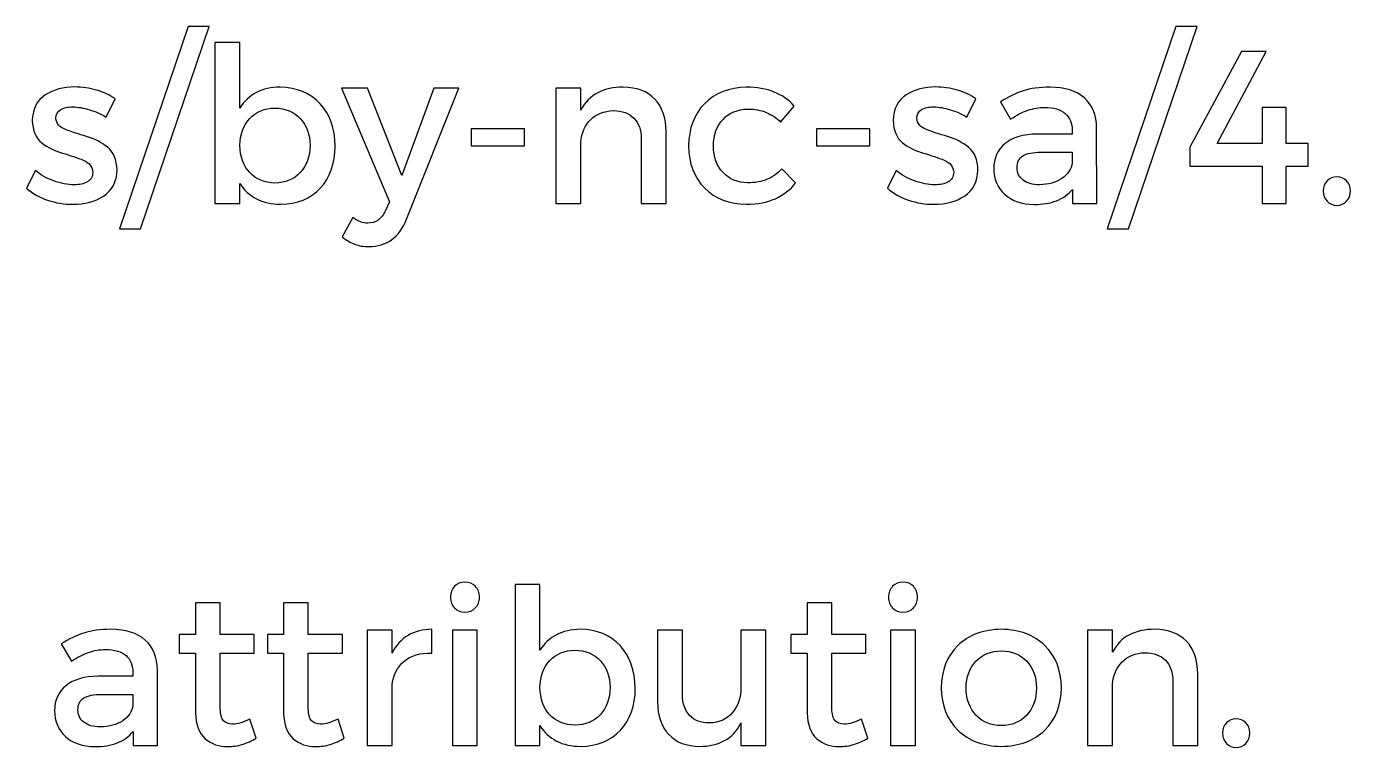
# Model space of a CAD drawing. Extents: x 10 to 159, y 11 to 264.
# Drawn here: x 79.96 to 104.1, y 36.45 to 49.59 of the extents above; entities that cross this region are included whole.
import ezdxf

# ---------------------------------------------------------------- set-up
doc = ezdxf.new("R2010")
doc.units = 0
doc.layers.add('Layer_1', color=7, linetype='CONTINUOUS')

msp = doc.modelspace()

# ---------------------------------------------------------------- linework, layer by layer
at = {"layer": 'Layer_1', "color": 7}
for points in [[(82.036071, 45.902808), (83.288556, 49.589149), (82.901353, 49.589149), (81.648867, 45.902808), (82.036071, 45.902808)], [(100.04758, 45.902808), (101.300068, 49.589149), (100.912862, 49.589149), (99.660377, 45.902808), (100.04758, 45.902808)], [(83.845981, 48.103549), (83.845981, 49.29677), (83.391609, 49.29677), (83.391609, 46.365082), (83.845981, 46.365082), (83.845981, 46.728582)], [(101.663889, 47.459526), (102.56078, 49.130826), (102.110359, 49.130826), (101.166058, 47.39236), (101.166058, 47.044665), (102.485712, 47.044665), (102.485712, 46.365082), (102.920329, 46.365082), (102.920329, 47.044665), (103.323336, 47.044665), (103.323336, 47.459526), (102.920329, 47.459526), (102.920329, 48.115402), (102.485712, 48.115402), (102.485712, 47.459526), (101.663889, 47.459526)], [(80.836098, 48.486804), (80.836098, 48.486804)], [(84.58088, 48.482852), (84.58088, 48.482852)], [(87.839304, 48.467048), (87.384932, 48.467048), (86.800176, 46.87477), (86.171955, 48.467048), (85.701782, 48.467048), (86.571015, 46.396691), (86.499895, 46.23865)], [(86.883147, 46.076657), (87.839304, 48.467048)], [(90.061573, 48.06404), (90.061573, 48.467048), (89.607201, 48.467048), (89.607201, 46.365082), (90.061573, 46.365082), (90.061573, 47.483233)], [(90.835982, 48.482852), (90.835982, 48.482852)], [(93.084602, 48.482852), (93.084602, 48.482852)], [(96.532505, 48.486804), (96.532505, 48.486804)], [(81.40505, 47.937605), (81.570994, 48.273446)], [(93.704918, 47.846732), (93.953835, 48.139109)], [(97.101457, 47.937605), (97.267401, 48.273446)], [(97.712722, 48.218131), (97.898421, 47.902045)], [(89.033539, 47.412115), (89.033539, 47.724248), (88.061577, 47.724248), (88.061577, 47.412115), (89.033539, 47.412115)], [(91.163919, 47.54645), (91.163919, 46.365082), (91.618291, 46.365082), (91.618291, 47.672883)], [(95.330622, 47.412115), (95.330622, 47.724248), (94.35866, 47.724248), (94.35866, 47.412115), (95.330622, 47.412115)], [(99.020523, 47.692639), (99.020523, 47.629424), (98.384402, 47.629424)], [(99.024474, 46.365082), (99.470944, 46.365082), (99.466993, 47.744003)], [(98.451571, 47.297533), (99.020523, 47.297533), (99.020523, 47.103932)], [(80.117005, 46.965646), (79.955012, 46.641657)], [(93.977542, 46.740435), (93.724674, 46.993301)], [(95.813412, 46.965646), (95.651419, 46.641657)], [(103.847313, 46.851063), (103.847313, 46.851063)], [(84.486053, 46.736484), (84.486053, 46.736484)], [(98.423913, 46.704875), (98.423913, 46.704875)], [(99.024474, 46.621902), (99.024474, 46.365082)], [(85.907237, 46.108263), (85.713632, 45.75662)], [(87.949461, 39.466406), (87.949461, 39.466406)], [(89.317345, 38.225771), (89.317345, 39.418992), (88.862972, 39.418992), (88.862972, 36.487305), (89.317345, 36.487305), (89.317345, 36.850804)], [(95.93657, 39.466406), (95.93657, 39.466406)], [(83.48853, 37.162947), (83.48853, 38.170469), (84.108846, 38.170469), (84.108846, 38.510259), (83.48853, 38.510259), (83.48853, 39.087113), (83.038109, 39.087113), (83.038109, 38.510259), (82.741778, 38.510259), (82.741778, 38.170469), (83.038109, 38.170469), (83.038109, 37.079977)], [(85.093669, 37.162947), (85.093669, 38.170469), (85.713985, 38.170469), (85.713985, 38.510259), (85.093669, 38.510259), (85.093669, 39.087113), (84.643248, 39.087113), (84.643248, 38.510259), (84.346917, 38.510259), (84.346917, 38.170469), (84.643248, 38.170469), (84.643248, 37.079977)], [(94.639615, 37.162947), (94.639615, 38.170469), (95.259931, 38.170469), (95.259931, 38.510259), (94.639615, 38.510259), (94.639615, 39.087113), (94.189194, 39.087113), (94.189194, 38.510259), (93.892864, 38.510259), (93.892864, 38.170469), (94.189194, 38.170469), (94.189194, 37.079977)], [(86.619786, 38.58927), (86.165413, 38.58927), (86.165413, 36.487305), (86.619786, 36.487305), (86.619786, 37.585699)], [(86.619786, 38.170458), (86.619786, 38.58927)], [(87.346782, 38.170458), (87.346782, 38.605075)], [(88.174672, 36.487305), (88.174672, 38.58927), (87.724251, 38.58927), (87.724251, 36.487305), (88.174672, 36.487305)], [(90.052243, 38.605075), (90.052243, 38.605075)], [(91.915942, 37.407902), (91.915942, 38.58927), (91.46157, 38.58927), (91.46157, 37.281469)], [(93.4371, 38.58927), (92.982728, 38.58927), (92.982728, 37.55409)], [(92.982728, 36.898214), (92.982728, 36.487305), (93.4371, 36.487305), (93.4371, 38.58927)], [(96.161781, 36.487305), (96.161781, 38.58927), (95.71136, 38.58927), (95.71136, 36.487305), (96.161781, 36.487305)], [(97.731168, 38.605075), (97.731168, 38.605075)], [(99.754142, 38.186263), (99.754142, 38.58927), (99.29977, 38.58927), (99.29977, 36.487305), (99.754142, 36.487305), (99.754142, 37.605455)], [(100.528552, 38.605075), (100.528552, 38.605075)], [(80.588668, 38.340353), (80.774368, 38.024267)], [(97.731168, 38.213918), (97.731168, 38.213918)], [(81.896469, 37.814861), (81.896469, 37.751646), (81.260349, 37.751646)], [(81.90042, 36.487305), (82.34689, 36.487305), (82.342939, 37.866225)], [(100.856488, 37.668673), (100.856488, 36.487305), (101.310861, 36.487305), (101.310861, 37.795105)], [(81.327518, 37.419755), (81.896469, 37.419755), (81.896469, 37.226154)], [(84.144406, 36.621654), (84.029824, 36.969334)], [(85.749545, 36.621654), (85.634963, 36.969334)], [(95.295491, 36.621654), (95.180909, 36.969334)], [(102.010664, 36.973286), (102.010664, 36.973286)], [(81.29986, 36.827097), (81.29986, 36.827097)], [(81.90042, 36.744124), (81.90042, 36.487305)], [(89.957416, 36.858706), (89.957416, 36.858706)]]:
    msp.add_lwpolyline(points, dxfattribs=at)
for points in [[(80.297765, 48.342588), (80.147459, 48.245128), (80.06877, 48.090377), (80.061689, 47.878338)], [(80.836098, 48.486804), (80.627514, 48.488215), (80.448071, 48.440045), (80.297765, 48.342588)], [(81.231698, 48.4305), (81.102547, 48.467539), (80.970679, 48.486307), (80.836098, 48.486804)], [(81.570994, 48.273446), (81.473946, 48.341106), (81.360845, 48.393456), (81.231698, 48.4305)], [(84.148239, 48.385062), (84.024272, 48.320363), (83.923522, 48.226524), (83.845981, 48.103549)], [(84.58088, 48.482852), (84.416415, 48.482288), (84.272202, 48.449759), (84.148239, 48.385062)], [(85.306394, 48.185534), (85.125546, 48.378969), (84.88371, 48.478074), (84.58088, 48.482852)], [(90.371732, 48.383087), (90.240688, 48.315752), (90.137302, 48.209405), (90.061573, 48.06404)], [(90.835982, 48.482852), (90.657525, 48.483699), (90.502774, 48.450417), (90.371732, 48.383087)], [(91.410861, 48.266038), (91.274547, 48.408191), (91.082921, 48.480462), (90.835982, 48.482852)], [(93.084602, 48.482852), (92.767362, 48.477998), (92.512848, 48.379051), (92.321058, 48.186028)], [(93.588854, 48.393952), (93.442748, 48.452722), (93.274662, 48.482356), (93.084602, 48.482852)], [(93.953835, 48.139109), (93.856621, 48.250231), (93.734961, 48.33518), (93.588854, 48.393952)], [(95.994172, 48.342588), (95.843866, 48.245128), (95.765174, 48.090377), (95.758096, 47.878338)], [(96.532505, 48.486804), (96.32392, 48.488215), (96.144475, 48.440045), (95.994172, 48.342588)], [(96.928105, 48.4305), (96.798951, 48.467539), (96.667086, 48.486307), (96.532505, 48.486804)], [(97.267401, 48.273446), (97.170353, 48.341106), (97.057252, 48.393456), (96.928105, 48.4305)], [(98.125113, 48.415684), (97.99086, 48.371067), (97.853396, 48.305216), (97.712722, 48.218131)], [(98.617515, 48.482852), (98.423501, 48.482686), (98.259367, 48.460303), (98.125113, 48.415684)], [(99.243758, 48.286781), (99.098224, 48.415599), (98.889479, 48.480956), (98.617515, 48.482852)], [(99.466993, 47.744003), (99.463691, 47.977031), (99.389286, 48.157958), (99.243758, 48.286781)], [(80.492354, 47.913898), (80.494048, 47.988309), (80.523221, 48.041976), (80.579773, 48.074906)], [(80.579773, 48.074906), (80.636322, 48.107827), (80.709911, 48.123962), (80.800538, 48.123304)], [(80.800538, 48.123304), (80.895362, 48.12274), (80.996115, 48.106089), (81.102795, 48.073421)], [(81.102795, 48.073421), (81.209473, 48.040743), (81.310223, 47.995469), (81.40505, 47.937605)], [(84.02526, 47.911923), (84.14157, 48.03605), (84.295166, 48.099925), (84.486053, 48.103549)], [(84.486053, 48.103549), (84.676937, 48.099682), (84.830536, 48.03531), (84.946846, 47.910441)], [(85.584448, 47.408164), (85.579904, 47.732971), (85.487233, 47.992096), (85.306394, 48.185534)], [(90.241346, 47.891179), (90.344238, 47.996047), (90.483185, 48.051033), (90.658185, 48.056138)], [(90.658185, 48.056138), (90.817542, 48.054727), (90.941342, 48.009216), (91.029584, 47.919825)], [(91.618291, 47.672883), (91.616316, 47.926161), (91.547171, 48.12388), (91.410861, 48.266038)], [(92.321058, 48.186028), (92.129266, 47.992999), (92.030821, 47.735028), (92.025716, 47.412115)], [(92.655912, 47.8976), (92.769831, 48.018682), (92.919313, 48.080748), (93.104358, 48.083793)], [(93.104358, 48.083793), (93.230872, 48.084922), (93.3443, 48.064771), (93.444641, 48.023048)], [(96.188761, 47.913898), (96.190455, 47.988309), (96.219628, 48.041976), (96.27618, 48.074906)], [(96.27618, 48.074906), (96.332729, 48.107827), (96.406315, 48.123962), (96.496945, 48.123304)], [(96.496945, 48.123304), (96.591769, 48.12274), (96.69252, 48.106089), (96.7992, 48.073421)], [(96.7992, 48.073421), (96.905877, 48.040743), (97.00663, 47.995469), (97.101457, 47.937605)], [(97.898421, 47.902045), (98.003289, 47.973162), (98.107664, 48.026502), (98.211544, 48.062065)], [(98.211544, 48.062065), (98.315422, 48.097622), (98.41782, 48.115402), (98.518737, 48.115402)], [(98.518737, 48.115402), (98.684845, 48.114273), (98.809962, 48.07696), (98.89409, 48.003292)], [(80.061689, 47.878338), (80.066487, 47.693039), (80.123332, 47.557161), (80.232264, 47.470702)], [(80.667005, 47.710851), (80.556405, 47.7535), (80.498188, 47.821182), (80.492354, 47.913898)], [(83.845981, 47.423966), (83.849199, 47.62514), (83.908951, 47.787793), (84.02526, 47.911923)], [(84.946846, 47.910441), (85.063152, 47.785569), (85.122913, 47.623412), (85.126124, 47.423966)], [(90.061573, 47.483233), (90.078535, 47.650328), (90.138453, 47.786311), (90.241346, 47.891179)], [(91.029584, 47.919825), (91.117824, 47.830431), (91.162601, 47.705974), (91.163919, 47.54645)], [(92.480088, 47.412115), (92.48339, 47.614686), (92.541987, 47.776515), (92.655912, 47.8976)], [(93.444641, 48.023048), (93.54498, 47.981313), (93.631738, 47.92254), (93.704918, 47.846732)], [(95.758096, 47.878338), (95.762894, 47.693039), (95.819739, 47.557161), (95.928671, 47.470702)], [(96.363412, 47.710851), (96.252812, 47.7535), (96.194595, 47.821182), (96.188761, 47.913898)], [(98.89409, 48.003292), (98.978212, 47.929618), (99.020356, 47.826068), (99.020523, 47.692639)], [(81.050937, 47.58448), (80.905579, 47.626077), (80.777602, 47.668201), (80.667005, 47.710851)], [(81.434127, 47.387729), (81.324021, 47.477295), (81.19629, 47.542877), (81.050937, 47.58448)], [(96.747344, 47.58448), (96.601986, 47.626077), (96.474009, 47.668201), (96.363412, 47.710851)], [(97.130534, 47.387729), (97.020428, 47.477295), (96.892697, 47.542877), (96.747344, 47.58448)], [(98.384402, 47.629424), (98.130052, 47.625303), (97.934475, 47.567357), (97.797671, 47.455575)], [(80.232264, 47.470702), (80.341196, 47.38424), (80.467567, 47.321085), (80.611382, 47.281235)], [(81.606554, 46.973548), (81.601699, 47.160099), (81.544231, 47.29816), (81.434127, 47.387729)], [(84.02526, 46.927616), (83.908951, 47.051825), (83.84919, 47.217278), (83.845981, 47.423966)], [(85.126124, 47.423966), (85.122907, 47.219005), (85.063152, 47.054049), (84.946846, 46.929098)], [(85.311827, 46.643139), (85.489621, 46.834189), (85.580494, 47.089197), (85.584448, 47.408164)], [(92.025716, 47.412115), (92.030824, 47.091254), (92.129269, 46.835095), (92.321058, 46.643633)], [(92.655912, 46.926628), (92.541987, 47.04771), (92.483381, 47.209539), (92.480088, 47.412115)], [(95.928671, 47.470702), (96.037603, 47.38424), (96.163974, 47.321085), (96.307789, 47.281235)], [(97.302961, 46.973548), (97.298106, 47.160099), (97.240638, 47.29816), (97.130534, 47.387729)], [(97.797671, 47.455575), (97.660864, 47.343792), (97.591719, 47.19102), (97.59024, 46.997252)], [(80.611382, 47.281235), (80.755194, 47.241385), (80.881813, 47.198724), (80.991239, 47.153258)], [(80.991239, 47.153258), (81.100662, 47.10779), (81.158263, 47.033399), (81.164035, 46.930086)], [(96.307789, 47.281235), (96.451598, 47.241385), (96.578217, 47.198724), (96.687646, 47.153258)], [(96.687646, 47.153258), (96.797069, 47.10779), (96.854668, 47.033399), (96.860442, 46.930086)], [(98.016955, 47.017007), (98.016672, 47.116855), (98.051936, 47.188796), (98.123138, 47.232834)], [(98.123138, 47.232834), (98.19434, 47.276872), (98.303817, 47.298439), (98.451571, 47.297533)], [(99.020523, 47.103932), (99.005537, 46.987046), (98.94364, 46.89189), (98.834823, 46.818467)], [(80.450871, 46.774511), (80.32279, 46.820197), (80.211501, 46.883906), (80.117005, 46.965646)], [(81.164035, 46.930086), (81.161777, 46.851557), (81.12872, 46.794266), (81.064766, 46.758215)], [(81.362082, 46.499914), (81.517902, 46.60124), (81.599391, 46.759118), (81.606554, 46.973548)], [(84.486053, 46.736484), (84.295166, 46.739701), (84.14157, 46.803404), (84.02526, 46.927616)], [(84.946846, 46.929098), (84.830536, 46.804144), (84.676937, 46.739938), (84.486053, 46.736484)], [(93.104358, 46.740435), (92.919313, 46.743483), (92.769831, 46.805544), (92.655912, 46.926628)], [(93.724674, 46.993301), (93.653142, 46.910163), (93.565066, 46.847276), (93.460446, 46.804638)], [(96.147275, 46.774511), (96.019194, 46.820197), (95.907908, 46.883906), (95.813412, 46.965646)], [(96.860442, 46.930086), (96.858184, 46.851557), (96.825127, 46.794266), (96.76117, 46.758215)], [(97.058488, 46.499914), (97.214306, 46.60124), (97.295798, 46.759118), (97.302961, 46.973548)], [(97.59024, 46.997252), (97.592498, 46.807601), (97.65897, 46.652523), (97.789275, 46.532017)], [(98.125607, 46.789821), (98.054324, 46.8453), (98.018106, 46.921029), (98.016955, 47.017007)], [(103.847313, 46.851063), (103.774714, 46.849652), (103.715447, 46.82572), (103.669516, 46.778956)], [(104.025113, 46.778956), (103.979181, 46.825711), (103.919915, 46.849745), (103.847313, 46.851063)], [(79.955012, 46.641657), (80.062595, 46.546503), (80.19117, 46.474065), (80.340733, 46.424349)], [(80.820294, 46.704875), (80.702091, 46.705722), (80.578949, 46.728836), (80.450871, 46.774511)], [(81.064766, 46.758215), (81.000806, 46.722161), (80.919317, 46.704381), (80.820294, 46.704875)], [(83.845981, 46.728582), (83.923355, 46.605603), (84.024436, 46.511767), (84.149226, 46.447068)], [(84.588782, 46.349278), (84.893012, 46.354132), (85.134027, 46.452089), (85.311827, 46.643139)], [(92.321058, 46.643633), (92.512848, 46.45217), (92.767362, 46.354053), (93.084602, 46.349278)], [(93.460446, 46.804638), (93.355823, 46.762), (93.237126, 46.740599), (93.104358, 46.740435)], [(93.609597, 46.451513), (93.759655, 46.518927), (93.8823, 46.615236), (93.977542, 46.740435)], [(95.651419, 46.641657), (95.759002, 46.546503), (95.887577, 46.474065), (96.03714, 46.424349)], [(96.516701, 46.704875), (96.398498, 46.705722), (96.275356, 46.728836), (96.147275, 46.774511)], [(96.76117, 46.758215), (96.697213, 46.722161), (96.615721, 46.704381), (96.516701, 46.704875)], [(98.423913, 46.704875), (98.296326, 46.706004), (98.196891, 46.734342), (98.125607, 46.789821)], [(98.834823, 46.818467), (98.726004, 46.745044), (98.589033, 46.707178), (98.423913, 46.704875)], [(98.734564, 46.413977), (98.852188, 46.459827), (98.948827, 46.529135), (99.024474, 46.621902)], [(103.669516, 46.778956), (103.623584, 46.732203), (103.599877, 46.67063), (103.598396, 46.594244)], [(103.598396, 46.594244), (103.599807, 46.5158), (103.62357, 46.452419), (103.669516, 46.4041)], [(104.09623, 46.594244), (104.094819, 46.67063), (104.071028, 46.732203), (104.025113, 46.778956)], [(104.025113, 46.4041), (104.071042, 46.452419), (104.094748, 46.5158), (104.09623, 46.594244)], [(80.340733, 46.424349), (80.490297, 46.374633), (80.643566, 46.349608), (80.800538, 46.349278)], [(80.800538, 46.349278), (81.01908, 46.348431), (81.206261, 46.398585), (81.362082, 46.499914)], [(84.149226, 46.447068), (84.274014, 46.382368), (84.420529, 46.349772), (84.588782, 46.349278)], [(93.084602, 46.349278), (93.28454, 46.350125), (93.459537, 46.384098), (93.609597, 46.451513)], [(96.03714, 46.424349), (96.186704, 46.374633), (96.33997, 46.349608), (96.496945, 46.349278)], [(96.496945, 46.349278), (96.715487, 46.348431), (96.902668, 46.398585), (97.058488, 46.499914)], [(97.789275, 46.532017), (97.919577, 46.411508), (98.099513, 46.349278), (98.329087, 46.345327)], [(98.329087, 46.345327), (98.481777, 46.345245), (98.616937, 46.36813), (98.734564, 46.413977)], [(103.669516, 46.4041), (103.715447, 46.355783), (103.774714, 46.330922), (103.847313, 46.329522)], [(103.847313, 46.329522), (103.919915, 46.330933), (103.979181, 46.355769), (104.025113, 46.4041)], [(86.499895, 46.23865), (86.464086, 46.159794), (86.419142, 46.101185), (86.365063, 46.062828)], [(86.045029, 46.030231), (86.001815, 46.046854), (85.955883, 46.072869), (85.907237, 46.108263)], [(86.179858, 46.005537), (86.133186, 46.005373), (86.088243, 46.013608), (86.045029, 46.030231)], [(86.365063, 46.062828), (86.310984, 46.024468), (86.249248, 46.005373), (86.179858, 46.005537)], [(86.611017, 45.70328), (86.726669, 45.786253), (86.817378, 45.910713), (86.883147, 46.076657)], [(85.713632, 45.75662), (85.785988, 45.695626), (85.86155, 45.650682), (85.940324, 45.621791)], [(86.199613, 45.578822), (86.35823, 45.578822), (86.495365, 45.620309), (86.611017, 45.70328)], [(85.940324, 45.621791), (86.019098, 45.5929), (86.105529, 45.578577), (86.199613, 45.578822)], [(87.760799, 39.388865), (87.711737, 39.338567), (87.686385, 39.272223), (87.68474, 39.189831)], [(87.949461, 39.466406), (87.872745, 39.464995), (87.809857, 39.439171), (87.760799, 39.388865)], [(88.138124, 39.388865), (88.089065, 39.439157), (88.026178, 39.465003), (87.949461, 39.466406)], [(88.214183, 39.189831), (88.21249, 39.272223), (88.187174, 39.338567), (88.138124, 39.388865)], [(95.747908, 39.388865), (95.698849, 39.338567), (95.673494, 39.272223), (95.671849, 39.189831)], [(95.93657, 39.466406), (95.859854, 39.464995), (95.796966, 39.439171), (95.747908, 39.388865)], [(96.125233, 39.388865), (96.076175, 39.439157), (96.013287, 39.465003), (95.93657, 39.466406)], [(96.201292, 39.189831), (96.199599, 39.272223), (96.174283, 39.338567), (96.125233, 39.388865)], [(87.68474, 39.189831), (87.686433, 39.109324), (87.711748, 39.044133), (87.760799, 38.994253)], [(88.138124, 38.994253), (88.187183, 39.044133), (88.212535, 39.109324), (88.214183, 39.189831)], [(95.671849, 39.189831), (95.673542, 39.109324), (95.698858, 39.044133), (95.747908, 38.994253)], [(96.125233, 38.994253), (96.174292, 39.044133), (96.199644, 39.109324), (96.201292, 39.189831)], [(87.760799, 38.994253), (87.809857, 38.944368), (87.872745, 38.918686), (87.949461, 38.917207)], [(87.949461, 38.917207), (88.026178, 38.918618), (88.089065, 38.944357), (88.138124, 38.994253)], [(95.747908, 38.994253), (95.796966, 38.944368), (95.859854, 38.918686), (95.93657, 38.917207)], [(95.93657, 38.917207), (96.013287, 38.918618), (96.076175, 38.944357), (96.125233, 38.994253)], [(81.00106, 38.537906), (80.866807, 38.493289), (80.729342, 38.427438), (80.588668, 38.340353)], [(81.493462, 38.605075), (81.299445, 38.604908), (81.135313, 38.582525), (81.00106, 38.537906)], [(82.119704, 38.409004), (81.974171, 38.537821), (81.765425, 38.603178), (81.493462, 38.605075)], [(82.342939, 37.866225), (82.339637, 38.099253), (82.265232, 38.28018), (82.119704, 38.409004)], [(86.912165, 38.494444), (86.789023, 38.421018), (86.691563, 38.313023), (86.619786, 38.170458)], [(87.346782, 38.605075), (87.180177, 38.604792), (87.035304, 38.567867), (86.912165, 38.494444)], [(89.619602, 38.507285), (89.495636, 38.442585), (89.394882, 38.348746), (89.317345, 38.225771)], [(90.052243, 38.605075), (89.887778, 38.60451), (89.743565, 38.571981), (89.619602, 38.507285)], [(90.777754, 38.307756), (90.596909, 38.501192), (90.355073, 38.600297), (90.052243, 38.605075)], [(97.731168, 38.605075), (97.400183, 38.60039), (97.135628, 38.502097), (96.9375, 38.310226)], [(98.521382, 38.310226), (98.323662, 38.502097), (98.060259, 38.600379), (97.731168, 38.605075)], [(100.064302, 38.505309), (99.933258, 38.437974), (99.829871, 38.331627), (99.754142, 38.186263)], [(100.528552, 38.605075), (100.350094, 38.605921), (100.195343, 38.572639), (100.064302, 38.505309)], [(101.10343, 38.38826), (100.967117, 38.530413), (100.775491, 38.602684), (100.528552, 38.605075)], [(101.310861, 37.795105), (101.308885, 38.048383), (101.239741, 38.246102), (101.10343, 38.38826)], [(80.774368, 38.024267), (80.879236, 38.095384), (80.983607, 38.148724), (81.087491, 38.184287)], [(81.087491, 38.184287), (81.191368, 38.219844), (81.293767, 38.237624), (81.394684, 38.237624)], [(81.394684, 38.237624), (81.560791, 38.236495), (81.685909, 38.199183), (81.770034, 38.125514)], [(86.838082, 38.021798), (86.964184, 38.129381), (87.133752, 38.178933), (87.346782, 38.170458)], [(89.496623, 38.034145), (89.612933, 38.158272), (89.766529, 38.222147), (89.957416, 38.225771)], [(89.957416, 38.225771), (90.1483, 38.221904), (90.301897, 38.157532), (90.418209, 38.032663)], [(91.055811, 37.530387), (91.051295, 37.855193), (90.958597, 38.114318), (90.777754, 38.307756)], [(96.9375, 38.310226), (96.739371, 38.118351), (96.637794, 37.861038), (96.632773, 37.538289)], [(97.266918, 38.025255), (97.38364, 38.147903), (97.538388, 38.21079), (97.731168, 38.213918)], [(97.731168, 38.213918), (97.922052, 38.210785), (98.075651, 38.1479), (98.191961, 38.025255)], [(98.825612, 37.538289), (98.820503, 37.861038), (98.719095, 38.118351), (98.521382, 38.310226)], [(99.933915, 38.013401), (100.036808, 38.11827), (100.175754, 38.173255), (100.350755, 38.17836)], [(100.350755, 38.17836), (100.510111, 38.176949), (100.633911, 38.131438), (100.722153, 38.042047)], [(81.770034, 38.125514), (81.854159, 38.05184), (81.896303, 37.94829), (81.896469, 37.814861)], [(86.619786, 37.585699), (86.639202, 37.768847), (86.711976, 37.914212), (86.838082, 38.021798)], [(89.317345, 37.546188), (89.320562, 37.747362), (89.380314, 37.910015), (89.496623, 38.034145)], [(90.418209, 38.032663), (90.534515, 37.907791), (90.594276, 37.745635), (90.597488, 37.546188)], [(97.087145, 37.534338), (97.090278, 37.738966), (97.150197, 37.902607), (97.266918, 38.025255)], [(98.191961, 38.025255), (98.308267, 37.902607), (98.368028, 37.738966), (98.371239, 37.534338)], [(99.754142, 37.605455), (99.771104, 37.77255), (99.831023, 37.908533), (99.933915, 38.013401)], [(100.722153, 38.042047), (100.810393, 37.952653), (100.85517, 37.828196), (100.856488, 37.668673)], [(81.260349, 37.751646), (81.005999, 37.747526), (80.810422, 37.68958), (80.673615, 37.577797)], [(80.673615, 37.577797), (80.53681, 37.466015), (80.467666, 37.313242), (80.466184, 37.119474)], [(80.999084, 37.355056), (81.070286, 37.399094), (81.179763, 37.420661), (81.327518, 37.419755)], [(89.496623, 37.049838), (89.380314, 37.174047), (89.320553, 37.3395), (89.317345, 37.546188)], [(90.597488, 37.546188), (90.59427, 37.341227), (90.534515, 37.176271), (90.418209, 37.05132)], [(90.783187, 36.765361), (90.960984, 36.956411), (91.051857, 37.211419), (91.055811, 37.530387)], [(92.982728, 37.55409), (92.981317, 37.366497), (92.930703, 37.212243), (92.830613, 37.091325)], [(96.632773, 37.538289), (96.637797, 37.217264), (96.739371, 36.960444), (96.9375, 36.767831)], [(97.266918, 37.039961), (97.150197, 37.163018), (97.090272, 37.32781), (97.087145, 37.534338)], [(98.371239, 37.534338), (98.368022, 37.32781), (98.30827, 37.163018), (98.191961, 37.039961)], [(98.521382, 36.767831), (98.719095, 36.960444), (98.820506, 37.217264), (98.825612, 37.538289)], [(80.892898, 37.139229), (80.892616, 37.239077), (80.927883, 37.311018), (80.999084, 37.355056)], [(81.896469, 37.226154), (81.881483, 37.109269), (81.819586, 37.014112), (81.71077, 36.940689)], [(91.46157, 37.281469), (91.463546, 37.028189), (91.531702, 36.83047), (91.666037, 36.688314)], [(92.04682, 37.034528), (91.960968, 37.123919), (91.917342, 37.248379), (91.915942, 37.407902)], [(80.466184, 37.119474), (80.468442, 36.929823), (80.534916, 36.774745), (80.665221, 36.654239)], [(81.001554, 36.912043), (80.93027, 36.967523), (80.894053, 37.043251), (80.892898, 37.139229)], [(81.71077, 36.940689), (81.601948, 36.867266), (81.46498, 36.8294), (81.29986, 36.827097)], [(83.038109, 37.079977), (83.042879, 36.866041), (83.10149, 36.710139), (83.213931, 36.61227)], [(83.547794, 36.939219), (83.508777, 36.981445), (83.489021, 37.056022), (83.48853, 37.162947)], [(83.713741, 36.878473), (83.642127, 36.87678), (83.586811, 36.896987), (83.547794, 36.939219)], [(84.029824, 36.969334), (83.968994, 36.939619), (83.912854, 36.917064), (83.86141, 36.901672)], [(84.643248, 37.079977), (84.648017, 36.866041), (84.706629, 36.710139), (84.819069, 36.61227)], [(85.152933, 36.939219), (85.113916, 36.981445), (85.09416, 37.056022), (85.093669, 37.162947)], [(85.318879, 36.878473), (85.247266, 36.87678), (85.19195, 36.896987), (85.152933, 36.939219)], [(85.634963, 36.969334), (85.574132, 36.939619), (85.517993, 36.917064), (85.466549, 36.901672)], [(89.957416, 36.858706), (89.766529, 36.861923), (89.612933, 36.925627), (89.496623, 37.049838)], [(90.418209, 37.05132), (90.301897, 36.926366), (90.1483, 36.862161), (89.957416, 36.858706)], [(92.405875, 36.898214), (92.252357, 36.899626), (92.132675, 36.945134), (92.04682, 37.034528)], [(92.830613, 37.091325), (92.730518, 36.970404), (92.588938, 36.906035), (92.405875, 36.898214)], [(94.189194, 37.079977), (94.193964, 36.866041), (94.252573, 36.710139), (94.365016, 36.61227)], [(94.698879, 36.939219), (94.659862, 36.981445), (94.640106, 37.056022), (94.639615, 37.162947)], [(94.864826, 36.878473), (94.793212, 36.87678), (94.737896, 36.896987), (94.698879, 36.939219)], [(95.180909, 36.969334), (95.120079, 36.939619), (95.063939, 36.917064), (95.012496, 36.901672)], [(97.731168, 36.850804), (97.538388, 36.853852), (97.38364, 36.9169), (97.266918, 37.039961)], [(98.191961, 37.039961), (98.075651, 36.9169), (97.922052, 36.853849), (97.731168, 36.850804)], [(102.010664, 36.973286), (101.938063, 36.971874), (101.878799, 36.947942), (101.832867, 36.901178)], [(102.188462, 36.901178), (102.14253, 36.947934), (102.083266, 36.971968), (102.010664, 36.973286)], [(81.29986, 36.827097), (81.172273, 36.828226), (81.072838, 36.856564), (81.001554, 36.912043)], [(81.61051, 36.5362), (81.728135, 36.582049), (81.824774, 36.651357), (81.90042, 36.744124)], [(83.86141, 36.901672), (83.809964, 36.886291), (83.760739, 36.878529), (83.713741, 36.878473)], [(85.466549, 36.901672), (85.415103, 36.886291), (85.365878, 36.878529), (85.318879, 36.878473)], [(89.317345, 36.850804), (89.394719, 36.727826), (89.495799, 36.63399), (89.62059, 36.56929)], [(90.060145, 36.4715), (90.364375, 36.476354), (90.605387, 36.574311), (90.783187, 36.765361)], [(92.682941, 36.576698), (92.810773, 36.645595), (92.910702, 36.752766), (92.982728, 36.898214)], [(95.012496, 36.901672), (94.961047, 36.886291), (94.911824, 36.878529), (94.864826, 36.878473)], [(96.9375, 36.767831), (97.135628, 36.575217), (97.400183, 36.476439), (97.731168, 36.4715)], [(97.731168, 36.4715), (98.060259, 36.476439), (98.323662, 36.575217), (98.521382, 36.767831)], [(101.832867, 36.901178), (101.786936, 36.854425), (101.763229, 36.792852), (101.761747, 36.716466)], [(101.761747, 36.716466), (101.763158, 36.638022), (101.786921, 36.574641), (101.832867, 36.526322)], [(102.259582, 36.716466), (102.25817, 36.792852), (102.234407, 36.854425), (102.188462, 36.901178)], [(102.188462, 36.526322), (102.234393, 36.574641), (102.2581, 36.638022), (102.259582, 36.716466)], [(80.665221, 36.654239), (80.795523, 36.53373), (80.97546, 36.4715), (81.205033, 36.467549)], [(81.205033, 36.467549), (81.357724, 36.467467), (81.492883, 36.490353), (81.61051, 36.5362)], [(83.213931, 36.61227), (83.326371, 36.514398), (83.463999, 36.466163), (83.626816, 36.46756)], [(83.626816, 36.46756), (83.715795, 36.467809), (83.803544, 36.481135), (83.890056, 36.507565)], [(83.890056, 36.507565), (83.976566, 36.533981), (84.061348, 36.572016), (84.144406, 36.621654)], [(84.819069, 36.61227), (84.93151, 36.514398), (85.069138, 36.466163), (85.231955, 36.46756)], [(85.231955, 36.46756), (85.320934, 36.467809), (85.408683, 36.481135), (85.495195, 36.507565)], [(85.495195, 36.507565), (85.581704, 36.533981), (85.666487, 36.572016), (85.749545, 36.621654)], [(89.62059, 36.56929), (89.745374, 36.504591), (89.891893, 36.471994), (90.060145, 36.4715)], [(91.666037, 36.688314), (91.800372, 36.546159), (91.989035, 36.473888), (92.232028, 36.4715)], [(92.232028, 36.4715), (92.404802, 36.472629), (92.555108, 36.507802), (92.682941, 36.576698)], [(94.365016, 36.61227), (94.477456, 36.514398), (94.615085, 36.466163), (94.777901, 36.46756)], [(94.777901, 36.46756), (94.866881, 36.467809), (94.954629, 36.481135), (95.041141, 36.507565)], [(95.041141, 36.507565), (95.127651, 36.533981), (95.212433, 36.572016), (95.295491, 36.621654)], [(101.832867, 36.526322), (101.878799, 36.478005), (101.938063, 36.453144), (102.010664, 36.451745)], [(102.010664, 36.451745), (102.083266, 36.453156), (102.14253, 36.477991), (102.188462, 36.526322)]]:
    msp.add_open_spline(points, degree=3, dxfattribs=at)

doc.saveas('drawing.dxf')
